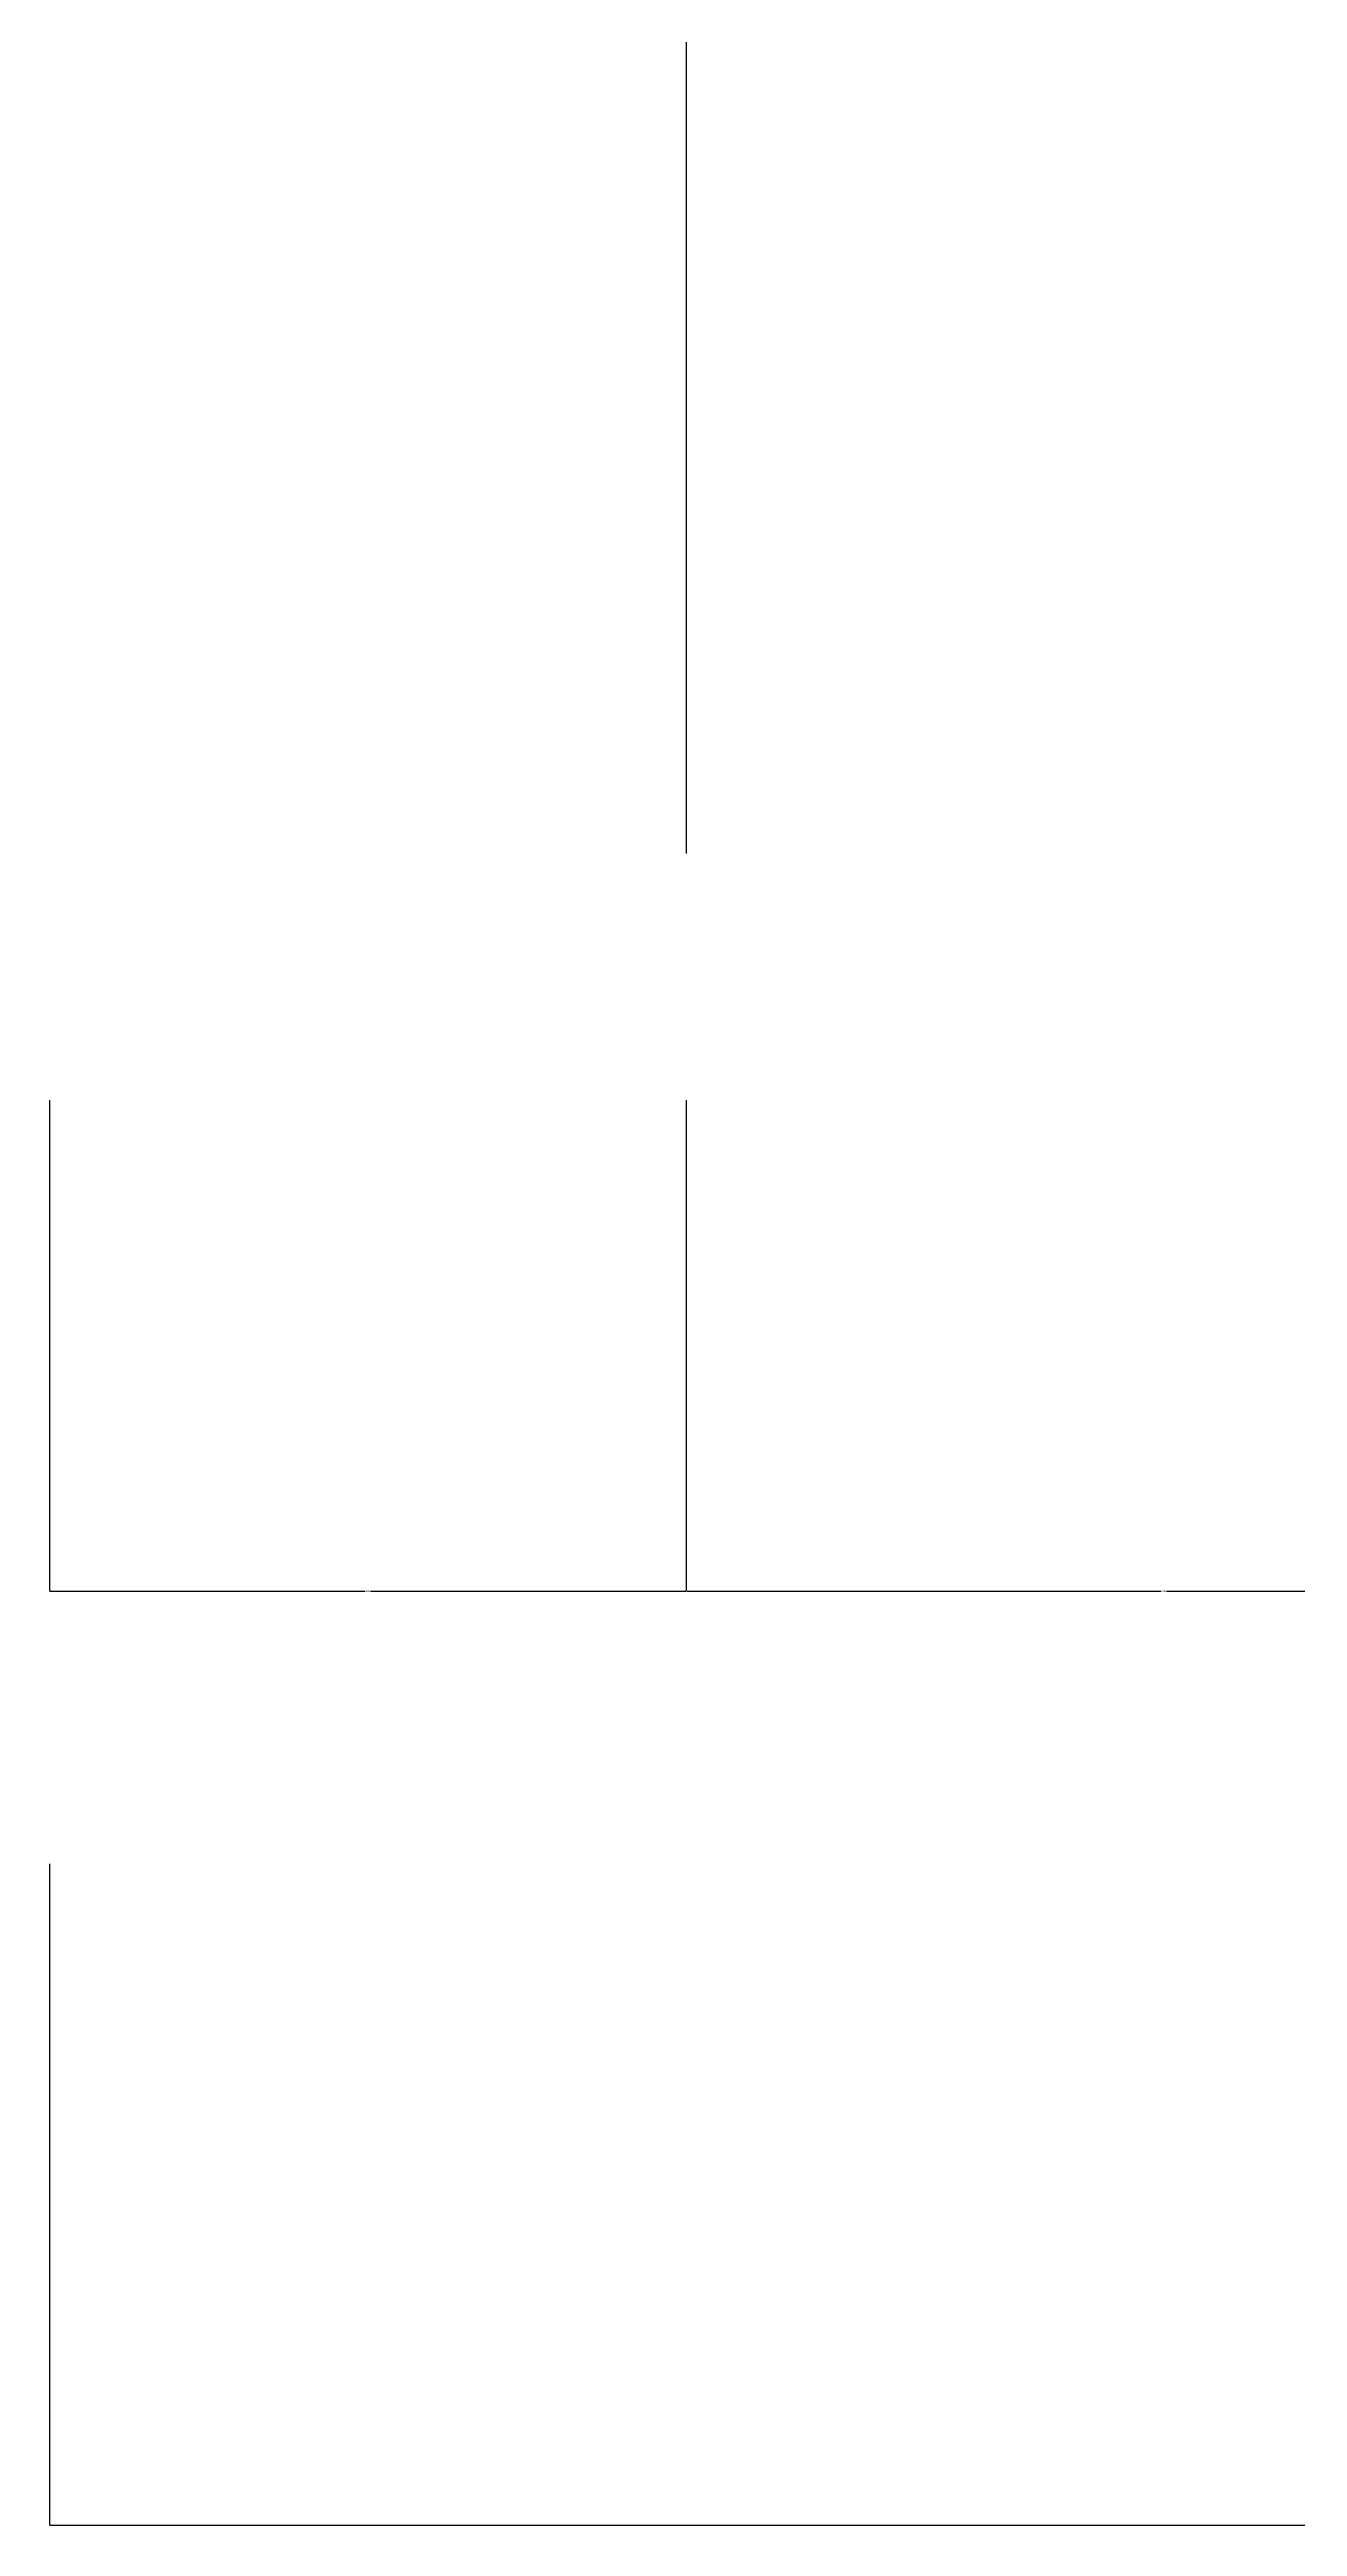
# Model space of a CAD drawing. Header units: metres. Extents: x 4568 to 182545, y -86951 to 35529.
# Drawn here: x 17932 to 18618, y -79973 to -78611 of the extents above; entities that cross this region are included whole.
import ezdxf

# ---------------------------------------------------------------- set-up
doc = ezdxf.new("R2010")
doc.units = ezdxf.units.M
doc.layers.add('AXIS', color=9, linetype='Continuous')
doc.layers.add('CCX', color=7, linetype='Continuous')
doc.dimstyles.get("Standard").update_dxf_attribs({"dimtxt": 2.5, "dimasz": 2.5, "dimexe": 1.25, "dimexo": 0.625, "dimtad": 1, "dimcen": 2.5, "dimazin": 3, "dimtfac": 1, "dimtmove": 0, "dimatfit": 3})

# ---------------------------------------------------------------- blocks, each defined once
blk = doc.blocks.new('_CLOSEDFILLED')
at = {"color": 0, "linetype": 'BYBLOCK'}
blk.add_solid([(-1, 0.2), (0, 0), (-1, -0.2)], dxfattribs=at)
blk = doc.blocks.new('*D427')
for p, q in [((17931.98, -79608.31), (17931.98, -79971.91)), ((20733.43, -79608.31), (20733.43, -79971.91)), ((17932.23, -79971.91), (19330.705, -79971.91)), ((19334.705, -79971.91), (20733.18, -79971.91))]:
    blk.add_line(p, q)
at = {"layer": 'Defpoints'}
for p in [(17931.98, -79608.31), (20733.43, -79608.31), (17931.98, -79971.91)]:
    blk.add_point(p, dxfattribs=at)
at = {"xscale": 0.25, "yscale": 0.25, "rotation": 180}
blk.add_blockref('_CLOSEDFILLED', (17931.98, -79971.91), dxfattribs=at)
at = {"xscale": 0.25, "yscale": 0.25}
blk.add_blockref('_CLOSEDFILLED', (20733.43, -79971.91), dxfattribs=at)
at = {"insert": (19332.705, -79971.91), "char_height": 1, "attachment_point": 5}
blk.add_mtext('4000', dxfattribs=at)
blk = doc.blocks.new('*D429')
for p, q in [((18282.16, -79188.41), (18282.16, -79458.31)), ((18807.44, -79188.41), (18807.44, -79458.31)), ((18282.41, -79458.31), (18543.3, -79458.31)), ((18546.3, -79458.31), (18807.19, -79458.31))]:
    blk.add_line(p, q)
at = {"layer": 'Defpoints'}
for p in [(18282.16, -79188.41), (18807.44, -79188.41), (18282.16, -79458.31)]:
    blk.add_point(p, dxfattribs=at)
at = {"layer": 'CCX', "xscale": 0.25, "yscale": 0.25, "rotation": 180}
blk.add_blockref('_CLOSEDFILLED', (18282.16, -79458.31), dxfattribs=at)
at = {"layer": 'CCX', "xscale": 0.25, "yscale": 0.25}
blk.add_blockref('_CLOSEDFILLED', (18807.44, -79458.31), dxfattribs=at)
at = {"layer": 'CCX', "insert": (18544.8, -79458.31), "char_height": 1, "attachment_point": 5}
blk.add_mtext('750', dxfattribs=at)
blk = doc.blocks.new('*D430')
for p, q in [((17931.98, -79188.41), (17931.98, -79458.31)), ((18282.16, -79188.41), (18282.16, -79458.31)), ((17932.23, -79458.31), (18105.57, -79458.31)), ((18108.57, -79458.31), (18281.91, -79458.31))]:
    blk.add_line(p, q)
at = {"layer": 'Defpoints'}
for p in [(17931.98, -79188.41), (18282.16, -79188.41), (17931.98, -79458.31)]:
    blk.add_point(p, dxfattribs=at)
at = {"layer": 'CCX', "xscale": 0.25, "yscale": 0.25, "rotation": 180}
blk.add_blockref('_CLOSEDFILLED', (17931.98, -79458.31), dxfattribs=at)
at = {"layer": 'CCX', "xscale": 0.25, "yscale": 0.25}
blk.add_blockref('_CLOSEDFILLED', (18282.16, -79458.31), dxfattribs=at)
at = {"layer": 'CCX', "insert": (18107.07, -79458.31), "char_height": 1, "attachment_point": 5}
blk.add_mtext('500', dxfattribs=at)

msp = doc.modelspace()

# ---------------------------------------------------------------- linework, layer by layer
at = {"layer": 'AXIS'}
msp.add_line((18282.16, -75999.31), (18282.16, -79052.69), dxfattribs=at)

# ---------------------------------------------------------------- dimensions: what is measured, and where the dimension line sits
dim = msp.add_linear_dim(base=(17931.98, -79971.91), p1=(17931.98, -79608.31), p2=(20733.43, -79608.31), text='4000', dimstyle='Standard')
dim.commit()
dim.dimension.update_dxf_attribs({"geometry": '*D427', "text_midpoint": (19332.705, -79971.91)})
at = {"layer": 'CCX'}
for base, p1, p2, text, picture, middle in [((17931.98, -79458.31), (17931.98, -79188.41), (18282.16, -79188.41), '500', '*D430', (18107.07, -79458.31)), ((18282.16, -79458.31), (18282.16, -79188.41), (18807.44, -79188.41), '750', '*D429', (18544.8, -79458.31))]:
    dim = msp.add_linear_dim(base=base, p1=p1, p2=p2, text=text, dimstyle='Standard', dxfattribs=at)
    dim.commit()
    dim.dimension.update_dxf_attribs({"geometry": picture, "text_midpoint": middle})

doc.saveas('drawing.dxf')
